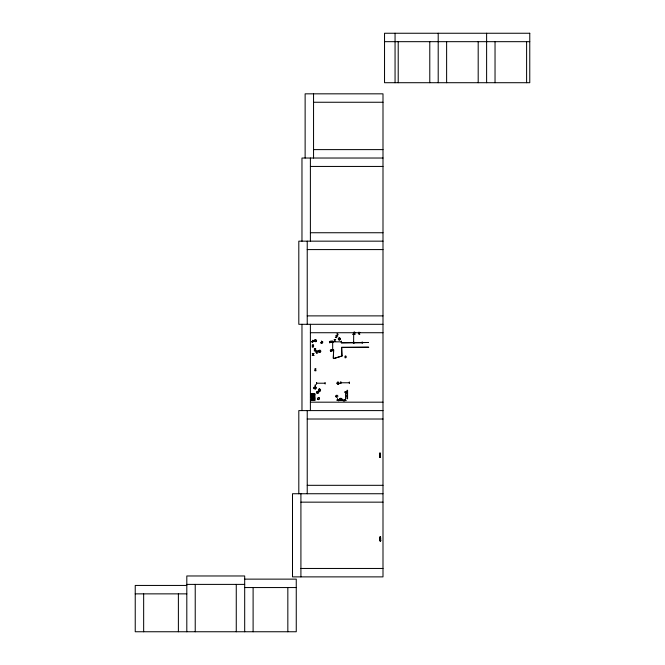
<?xml version="1.0" encoding="UTF-8"?>
<svg xmlns="http://www.w3.org/2000/svg" width="665" height="665" viewBox="0 0 665 665"><rect width="100%" height="100%" fill="white"/><g stroke="black" fill="none" stroke-linecap="round" stroke-linejoin="round"><path stroke-width="1" d="M316.823 392.658C316.49 390.712 317.396 394.154 316.922 392.89M339.782 338.078L339.034 337.986A0.981 0.981 0 0 0 338.618 339.64A0.981 0.981 0 0 0 340.247 339.183C340.563 338.036 339.882 340.788 338.818 339.798M335.858 396.24L335.892 395.991M318.61 390.072C319.699 388.377 319.956 389.565 319.632 389.166M338.319 338.951L339.034 337.986A0.981 0.981 0 0 1 340.247 339.183M339.865 399.332L340.347 398.476L341.336 398.46M339.99 398.834L340.887 398.576M335.293 337.296L336.822 337.704M335.725 335.684L337.255 336.091M336.349 335.501L337.853 335.991M336.781 333.888L338.302 334.296M358.352 333.747L359.873 334.154M358.759 332.226L360.305 332.55M359.092 333.93L359.491 332.434L359.158 333.938M342.409 400.646L342.733 399.1M342.616 399.914L344.113 400.313M344.005 401.07L344.42 399.549L343.93 401.053M322.126 341.727L321.444 342.907M316.449 341.178L316.54 340.937A0.989 0.989 0 0 0 315.326 339.749L314.886 340.006L315.576 339.707M320.621 351.61L320.713 351.369A0.989 0.989 0 0 0 319.499 350.181A0.989 0.989 0 0 0 319.075 351.835L318.776 351.137M338.119 382.209L337.172 382.949L337.862 382.242A0.989 0.989 0 0 1 339.084 383.439L338.136 384.179M318.909 350.646L319.059 350.438M379.69 455.01C381.028 455.359 379.266 455.442 379.723 454.926M321.303 343.015L322.126 341.694M321.951 343.514L320.63 342.65L321.985 343.456M313.39 340.97L312.259 342.001M316.232 351.602L317.346 351.137M316.291 341.386L315.858 341.644M312.292 342.043L313.398 340.937M379.948 454.403L379.939 454.07M316.598 351.245L316.116 352.101L316.856 353.04M341.552 400.014L340.372 400.18M319.35 391.02L320.306 390.754M318.892 389.374L319.333 389.116A0.981 0.981 0 0 1 320.555 390.305A0.981 0.981 0 0 1 318.909 390.771A0.981 0.981 0 0 1 319.333 389.116L318.892 389.374L319.333 389.116M317.064 391.702C317.612 390.604 319.258 392.591 318.46 391.685M319.657 390.895L320.098 390.912M340.788 398.451L340.148 398.634M379.715 457.138C381.785 456.389 378.335 456.747 380.247 456.73L379.607 457.246L380.438 457.212M379.915 453.472L380.006 453.796M380.164 454.486L379.549 454.86L380.239 454.544M331.145 341.785L329.665 342.167M337.862 382.25L337.421 382.508L337.862 382.25A0.989 0.989 0 0 0 337.438 383.904L337.138 383.206L337.438 383.896A0.989 0.989 0 0 0 339.084 383.439M340.347 398.476L340.837 398.335M353.755 342.608L362.159 342.683M340.987 382.774L349.266 382.774M316.839 351.145L316.839 351.137A0.989 0.989 0 0 0 316.415 352.799A0.989 0.989 0 0 0 318.061 352.334A0.989 0.989 0 0 0 316.839 351.145L317.089 351.103M317.504 391.444A0.989 0.989 0 0 1 318.726 392.633A0.989 0.989 0 0 1 317.08 393.098A0.989 0.989 0 0 1 317.504 391.444L318.02 391.436M341.27 341.02L341.369 342.6M331.926 341.677L333.506 341.586M332.675 341.843L341.261 341.843M362.176 341.86L362.275 343.439M353.647 343.439L353.722 341.868L353.655 343.439M349.291 381.943L349.391 383.522M325.119 382.45L325.135 384.029M316.607 383.215L324.877 383.215M384.536 41.671L529.764 41.671M313.548 102.252L382.998 102.252M313.548 149.608L382.998 149.608M382.998 158.029L301.968 158.029L301.968 241.162M310.389 166.441L382.998 166.441M310.389 232.742L382.998 232.742M382.998 241.162L298.809 241.162L298.809 324.304L382.998 324.304M307.23 249.583L382.998 249.583M307.23 315.883L382.998 315.883M310.389 332.724L382.998 332.724M334.088 339.707L335.667 339.707M334.852 341.27L334.919 339.74M334.088 341.378L335.667 341.378M313.622 345.152L312.043 345.168L313.622 345.085M341.602 347.512L341.91 355.933L341.669 347.238L368.743 347.238L341.669 347.546M315.26 386.789L315.285 384.786L315.16 389.474M314.204 387.828L315.775 387.82M314.204 387.894L315.775 387.903M314.204 388.086L315.775 388.086L314.204 388.169M346.964 392.45L347.579 392.45M346.964 393.497L347.579 393.497M314.753 394.694L314.753 393.78L310.48 393.78L310.48 394.694M310.48 393.88L314.753 393.838M310.48 394.004L314.753 393.938M310.48 394.478L314.753 394.412M310.48 394.536L314.753 394.569M310.48 394.686L314.753 394.628M311.902 395.417L314.753 395.417L314.761 395.983L311.91 395.875L314.761 395.8M311.902 395.559L314.753 395.459M346.964 395.609L347.579 395.609M310.48 396.664L314.761 396.681L314.761 397.579L310.488 397.57L310.48 396.664L314.761 396.789M346.964 396.656L347.579 396.656M310.48 396.939L314.761 396.939M310.488 397.371L314.761 397.296M310.488 397.454L314.761 397.404M311.91 398.443L314.761 398.485M311.91 398.684L314.761 398.751M310.488 399.657L314.761 399.615M310.488 399.823L314.761 399.756M310.497 400.189L314.769 400.288M310.497 400.338L314.769 400.397M310.389 402.184L382.998 402.184M382.998 410.596L298.809 410.596L298.809 493.738M307.23 419.017L382.998 419.017M307.23 485.317L382.998 485.317M382.998 493.738L292.5 493.738L292.5 576.879L382.998 576.879L382.998 93.832L305.127 93.832L305.127 158.029M300.913 502.158L382.998 502.158M300.913 568.459L382.998 568.459M244.687 579.132L296.257 579.132L296.257 631.75L135.236 631.75L135.236 585.441L186.807 585.441M186.807 584.394L244.687 584.394M244.687 587.552L296.257 587.552M135.236 593.862L186.807 593.862M331.536 349.516L332.276 350.463L331.777 349.607M338.884 400.081L337.379 399.682L338.876 400.155M317.704 399.108L318.552 399.607L317.571 398.618M319.042 397.761L319.516 398.36M317.853 399.316L318.061 399.474A0.981 0.981 0 0 0 319.532 398.618A0.981 0.981 0 0 0 318.061 397.761A0.981 0.981 0 0 0 318.061 399.474M316.257 352.591L316.415 352.791M331.985 349.765L332.242 350.206M318.917 351.627L319.075 351.835A0.989 0.989 0 0 0 320.721 351.369M380.471 537.212L380.089 537.661L380.604 537.245M314.636 340.962L314.745 341.195M353.614 342.658L353.689 334.262M332.675 350.114L332.683 341.694M315.019 349.108L315.002 350.654M312.874 345.185L312.808 346.731M313.14 353.788L313.124 355.334M315.418 369.142L315.418 370.654M354.453 342.774L352.874 342.699M346.324 400.613L344.744 400.621M345.567 392.234L345.509 400.513M526.605 41.671L526.605 82.709M495.034 41.671L495.034 82.709M486.614 33.25L486.614 82.709M478.193 41.671L478.193 82.709M446.622 41.671L446.622 82.709M438.202 33.25L438.202 82.709M429.781 41.671L429.781 82.709M398.21 41.671L398.21 82.709M395.06 33.25L395.06 82.709M316.166 369.017L314.587 369.017M316.166 370.688L314.587 370.688M315.401 369.108L315.343 370.671M314.952 349.108L314.952 350.654M314.47 393.713L314.47 394.761M314.545 395.343L314.545 396.016M314.445 396.598L314.478 397.645M314.553 398.227L314.553 398.9M314.454 399.482L314.454 400.529M314.321 393.838L314.321 394.628M314.329 396.722L314.329 397.512M314.329 399.615L314.329 400.397M313.548 93.832L313.548 158.029M313.223 395.417L313.223 395.941M313.232 398.302L313.232 398.825M312.932 395.417L312.932 395.941M312.941 398.302L312.941 398.825M312.683 395.417L312.683 395.941M312.683 398.302L312.683 398.825M312.459 393.838L312.459 394.628M312.392 395.417L312.392 395.941M312.467 396.731L312.467 397.52M312.392 398.302L312.392 398.825M312.467 399.615L312.467 400.405M312.193 395.417L312.193 395.941M312.201 398.302L312.201 398.825M312.026 393.838L312.026 394.628M312.026 396.731L312.026 397.52M312.035 399.615L312.035 400.405M311.902 395.376L311.91 395.983M311.636 393.838L311.636 394.628M311.644 396.722L311.644 397.512M311.652 399.615L311.652 400.397M311.203 393.838L311.203 394.628M311.212 396.722L311.212 397.512M311.22 399.615L311.22 400.397M310.912 393.838L310.912 394.628M310.921 396.722L310.921 397.512M310.929 399.615L310.929 400.397M310.389 158.029L310.389 241.162M310.389 324.304L310.389 410.596M307.23 241.162L307.23 324.304M307.23 410.596L307.23 493.738M301.968 324.304L301.968 410.596M300.913 493.738L300.913 576.879M287.837 587.552L287.837 631.75M253.107 587.552L253.107 631.75M244.687 631.75L244.687 575.973L186.807 575.973L186.807 631.75M236.266 584.394L236.266 631.75M195.227 584.394L195.227 631.75M178.386 593.862L178.386 631.75M143.657 593.862L143.657 631.75M316.548 340.937A0.989 0.989 0 0 1 314.902 341.403A0.989 0.989 0 0 1 315.326 339.749M379.848 539.016L380.696 539.224L379.848 539.016M380.671 538.01L380.014 538.06L380.671 538.01M380.679 538.475L379.873 538.692L380.679 538.475M379.765 456.182L380.413 456.281L379.773 456.132M380.089 540.013L380.746 540.113L380.106 539.963M336.523 335.908L336.133 337.404L336.515 335.892M379.848 456.207L380.322 456.265L379.848 456.207M380.181 540.03L380.646 540.13L380.205 539.972M345.883 356.631L344.977 356.756L345.326 356.315C344.686 355.916 346.274 355.517 345.883 356.631M345.883 357.662L344.977 357.778L345.326 357.346C344.686 356.939 346.274 356.54 345.883 357.662M337.546 334.187L337.138 335.692L337.562 334.187M353.655 333.747L355.16 334.246L353.655 333.755M354.088 332.143L355.592 332.608L354.088 332.143M354.794 332.434L354.395 333.93L354.852 332.434M337.496 398.934L337.172 400.48L337.496 398.934M339.108 399.374L338.693 400.895L339.183 399.391M321.461 341.203L322.791 342.076L321.461 341.203M311.71 341.478L312.758 342.658L311.702 341.486M312.882 340.297L313.938 341.478L312.882 340.297M380.746 540.57L380.039 540.969C382.076 540.928 378.609 541.31 380.571 540.562L379.906 540.479L380.746 540.57M329.433 341.378L329.757 342.932L329.433 341.386M331.045 340.954L331.378 342.492L331.045 340.954M341.985 356.008L333.614 358.576L341.985 356.008M320.031 352.076L319.516 352.084L320.031 352.076M380.289 453.139L379.424 453.281L380.289 453.139M380.613 536.971L379.748 537.104L380.613 536.971M354.453 334.146L352.874 334.246L354.453 334.146M332.824 341.02L332.741 342.6L332.799 341.02M333.506 350.123L331.926 350.131L333.506 350.206M340.837 381.943L340.763 383.522L340.837 381.943M316.582 382.458L316.515 384.029L316.582 382.458M346.324 391.984L344.744 392.084L346.324 391.984M529.764 33.25L384.536 33.25L384.536 82.709L529.764 82.709L529.764 33.25M368.352 342.492L341.286 342.799L368.352 342.492M313.622 346.764L312.043 346.839L313.622 346.748M315.767 349.017L314.188 349.092L315.767 349.009M333.631 349.857L333.323 358.277L333.631 349.857M315.767 350.688L314.188 350.763L315.767 350.671M313.888 353.689L312.309 353.772L313.888 353.689M313.888 355.351L312.309 355.443L313.888 355.351M314.204 387.205L314.113 388.784L314.188 387.205M315.867 387.205L315.784 388.784L315.858 387.205M347.579 390.338L346.964 390.338L346.964 398.759L347.579 398.759L347.579 390.338M314.761 398.302L311.91 398.302L311.91 398.867L314.761 398.867L314.761 398.26M314.761 399.549L310.488 399.557L310.497 400.463L314.769 400.463L314.761 399.549M320.613 350.621L320.613 350.621M341.802 399.058L341.802 399.058M337.795 395.966L337.795 395.966M320.547 389.798L320.547 389.798M336.158 396.939A0.989 0.989 0 0 0 337.803 396.481A0.989 0.989 0 0 0 336.581 395.284A0.989 0.989 0 0 0 336.158 396.939M340.164 400.031A0.989 0.989 0 0 0 341.81 399.565A0.989 0.989 0 0 0 340.588 398.377A0.989 0.989 0 0 0 340.164 400.031M330.605 351.17A0.981 0.981 0 0 0 332.242 350.713A0.981 0.981 0 0 0 331.029 349.524A0.981 0.981 0 0 0 330.605 351.17"/></g></svg>
